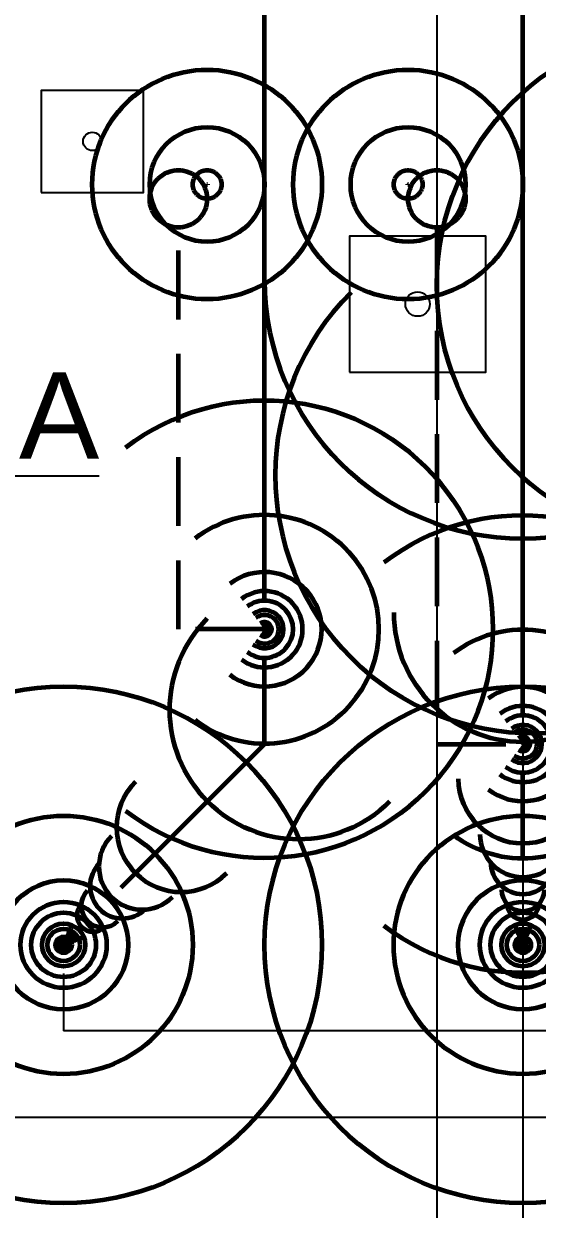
# Model space of a CAD drawing. Extents: x -3956 to 1666, y -2601 to 1886.
# Drawn here: x -2162.2 to -2108.5, y 490.1 to 614.1 of the extents above; entities that cross this region are included whole.
import ezdxf

# ---------------------------------------------------------------- set-up
doc = ezdxf.new("R2010")
doc.units = 0
doc.header["$LTSCALE"] = 36
doc.header["$MEASUREMENT"] = 0
doc.linetypes.add('VENT', pattern=[0.30000000000000004, 0.2, -0.1])
for name, color, linetype in [('G-ANNO-TEXT', 70, 'Continuous'), ('P-GD-N', 3, 'Continuous'), ('P-GD-N @ 128', 3, 'Continuous'), ('P-GD-N @ 96', 3, 'Continuous'), ('P-TP-N', 4, 'Continuous'), ('P-TP-N @ 768', 4, 'Continuous')]:
    doc.layers.add(name, color=color, linetype=linetype)
for name, color, linetype, lineweight in [('P-SAN-N', 6, 'Continuous', 60), ('P-SAN-N @ 1 (1)', 6, 'Continuous', 60), ('P-SAN-N @ 1 (2)', 6, 'Continuous', 60), ('P-SAN-N @ 12', 6, 'Continuous', 60), ('P-SAN-N @ 128', 6, 'Continuous', 60), ('P-SAN-N @ 16', 6, 'Continuous', 60), ('P-SAN-N @ 192', 6, 'Continuous', 60), ('P-SAN-N @ 2', 6, 'Continuous', 60), ('P-SAN-N @ 24', 6, 'Continuous', 60), ('P-SAN-N @ 384', 6, 'Continuous', 60), ('P-SAN-N @ 4', 6, 'Continuous', 60), ('P-SAN-N @ 48', 6, 'Continuous', 60), ('P-SAN-N @ 64', 6, 'Continuous', 60), ('P-SAN-N @ 768', 6, 'Continuous', 60), ('P-SAN-N @ 8', 6, 'Continuous', 60), ('P-SAN-N @ 96', 6, 'Continuous', 60), ('P-SANV-N', 5, 'VENT', 60), ('P-SANV-N @ 1 (1)', 5, 'VENT', 60), ('P-SANV-N @ 192', 5, 'VENT', 60), ('P-SANV-N @ 384', 5, 'VENT', 60), ('P-SANV-N @ 48', 5, 'VENT', 60), ('P-SANV-N @ 96', 5, 'VENT', 60)]:
    doc.layers.add(name, color=color, linetype=linetype, lineweight=lineweight)
doc.styles.add('Arial', font='arial.ttf')

# ---------------------------------------------------------------- blocks, each defined once
blk = doc.blocks.new('*U20')
at = {"linetype": 'Continuous'}
blk.add_circle((0, 0), 0.03515625, dxfattribs=at)
blk.add_arc((0.09046299364832541, 2.556089733746285e-18), 0.03515625, 90, 270, dxfattribs=at)
blk = doc.blocks.new('*U1657')
at = {"layer": 'P-SAN-N @ 1 (1)', "rotation": 45}
blk.add_blockref('*U20', (-2092.000000014937, 586.7428015229962), dxfattribs=at)
at = {"layer": 'P-SAN-N @ 1 (2)', "rotation": 45}
blk.add_blockref('*U20', (-2092.000000014937, 586.7428015229962), dxfattribs=at)
at = {"layer": 'P-SAN-N @ 12', "xscale": 12, "yscale": 12, "zscale": 12, "rotation": 44.99999999999999}
blk.add_blockref('*U20', (-2092.000000014937, 586.7428015229962), dxfattribs=at)
at = {"layer": 'P-SAN-N @ 128', "xscale": 128, "yscale": 128, "zscale": 128, "rotation": 45}
blk.add_blockref('*U20', (-2092.000000014937, 586.7428015229962), dxfattribs=at)
at = {"layer": 'P-SAN-N @ 16', "xscale": 16, "yscale": 16, "zscale": 16, "rotation": 45}
blk.add_blockref('*U20', (-2092.000000014937, 586.7428015229962), dxfattribs=at)
at = {"layer": 'P-SAN-N @ 192', "xscale": 192, "yscale": 192, "zscale": 192, "rotation": 44.99999999999999}
blk.add_blockref('*U20', (-2092.000000014937, 586.7428015229962), dxfattribs=at)
at = {"layer": 'P-SAN-N @ 2', "xscale": 2, "yscale": 2, "zscale": 2, "rotation": 45}
blk.add_blockref('*U20', (-2092.000000014937, 586.7428015229962), dxfattribs=at)
at = {"layer": 'P-SAN-N @ 24', "xscale": 24, "yscale": 24, "zscale": 24, "rotation": 44.99999999999999}
blk.add_blockref('*U20', (-2092.000000014937, 586.7428015229962), dxfattribs=at)
at = {"layer": 'P-SAN-N @ 384', "xscale": 384, "yscale": 384, "zscale": 384, "rotation": 44.99999999999999}
blk.add_blockref('*U20', (-2092.000000014937, 586.7428015229962), dxfattribs=at)
at = {"layer": 'P-SAN-N @ 4', "xscale": 4, "yscale": 4, "zscale": 4, "rotation": 45}
blk.add_blockref('*U20', (-2092.000000014937, 586.7428015229962), dxfattribs=at)
at = {"layer": 'P-SAN-N @ 48', "xscale": 48, "yscale": 48, "zscale": 48, "rotation": 44.99999999999999}
blk.add_blockref('*U20', (-2092.000000014937, 586.7428015229962), dxfattribs=at)
at = {"layer": 'P-SAN-N @ 64', "xscale": 64, "yscale": 64, "zscale": 64, "rotation": 45}
blk.add_blockref('*U20', (-2092.000000014937, 586.7428015229962), dxfattribs=at)
at = {"layer": 'P-SAN-N @ 768', "xscale": 768, "yscale": 768, "zscale": 768, "rotation": 44.99999999999999}
blk.add_blockref('*U20', (-2092.000000014937, 586.7428015229962), dxfattribs=at)
at = {"layer": 'P-SAN-N @ 8', "xscale": 8, "yscale": 8, "zscale": 8, "rotation": 45}
blk.add_blockref('*U20', (-2092.000000014937, 586.7428015229962), dxfattribs=at)
at = {"layer": 'P-SAN-N @ 96', "xscale": 96, "yscale": 96, "zscale": 96, "rotation": 44.99999999999999}
blk.add_blockref('*U20', (-2092.000000014937, 586.7428015229962), dxfattribs=at)
blk = doc.blocks.new('*U66')
at = {"layer": 'DEFPOINTS'}
blk.add_lwpolyline([(-0.125, -0.0625), (0.125, -0.0625), (0.125, 0.0625), (-0.125, 0.0625)], close=True, dxfattribs=at)
blk = doc.blocks.new('*U1801')
at = {"layer": 'P-TP-N @ 768', "linetype": 'ByBlock', "lineweight": -2, "xscale": 768, "yscale": 768, "zscale": 768, "rotation": 90}
blk.add_blockref('*U66', (-2062.000000014937, 544.7428015229962), dxfattribs=at)
blk = doc.blocks.new('*U1802')
at = {"layer": 'P-TP-N @ 768', "linetype": 'ByBlock', "lineweight": -2, "xscale": 768, "yscale": 768, "zscale": 768, "rotation": 90}
blk.add_blockref('*U66', (-2071.000000014937, 544.7428015229962), dxfattribs=at)
blk = doc.blocks.new('*U17')
at = {"linetype": 'Continuous'}
blk.add_lwpolyline([(-0.05555774199920424, -0.05555774199920421), (0.05555774199920421, -0.05555774199920424), (0.05555774199920425, 0.05555774199920421), (-0.05555774199920416, 0.05555774199920427)], close=True, dxfattribs=at)
at = {"color": 7, "linetype": 'Continuous'}
blk.add_circle((0, 0), 0.01, dxfattribs=at)
blk = doc.blocks.new('*U1844')
at = {"layer": 'P-GD-N @ 128', "xscale": 128, "yscale": 128, "zscale": 128}
blk.add_blockref('*U17', (-2121.000000014937, 584.7428015229966), dxfattribs=at)
at = {"layer": 'P-GD-N @ 96', "xscale": 96, "yscale": 96, "zscale": 96}
blk.add_blockref('*U17', (-2155.000000014937, 601.7428015229962), dxfattribs=at)
blk = doc.blocks.new('*U7')
blk.add_circle((0, 0), 0.03125)
blk = doc.blocks.new('*U1889')
at = {"layer": 'P-SANV-N @ 1 (1)'}
blk.add_blockref('*U7', (-2143.000000014937, 597.2428015229962), dxfattribs=at)
at = {"layer": 'P-SANV-N @ 192', "xscale": 192, "yscale": 192, "zscale": 192}
blk.add_blockref('*U7', (-2143.000000014937, 597.2428015229962), dxfattribs=at)
at = {"layer": 'P-SANV-N @ 384', "xscale": 384, "yscale": 384, "zscale": 384}
blk.add_blockref('*U7', (-2143.000000014937, 597.2428015229962), dxfattribs=at)
at = {"layer": 'P-SANV-N @ 48', "xscale": 48, "yscale": 48, "zscale": 48}
blk.add_blockref('*U7', (-2143.000000014937, 597.2428015229962), dxfattribs=at)
at = {"layer": 'P-SANV-N @ 96', "xscale": 96, "yscale": 96, "zscale": 96}
blk.add_blockref('*U7', (-2146.000000014937, 595.7428015229962), dxfattribs=at)
blk = doc.blocks.new('*U1890')
at = {"layer": 'P-SANV-N @ 1 (1)'}
blk.add_blockref('*U7', (-2122.000000014937, 597.2428015229962), dxfattribs=at)
at = {"layer": 'P-SANV-N @ 192', "xscale": 192, "yscale": 192, "zscale": 192}
blk.add_blockref('*U7', (-2122.000000014937, 597.2428015229962), dxfattribs=at)
at = {"layer": 'P-SANV-N @ 384', "xscale": 384, "yscale": 384, "zscale": 384}
blk.add_blockref('*U7', (-2122.000000014937, 597.2428015229962), dxfattribs=at)
at = {"layer": 'P-SANV-N @ 48', "xscale": 48, "yscale": 48, "zscale": 48}
blk.add_blockref('*U7', (-2122.000000014937, 597.2428015229962), dxfattribs=at)
at = {"layer": 'P-SANV-N @ 96', "xscale": 96, "yscale": 96, "zscale": 96}
blk.add_blockref('*U7', (-2119.000000014937, 595.7428015229962), dxfattribs=at)
blk = doc.blocks.new('*U1891')
at = {"layer": 'P-SAN-N @ 1 (1)', "rotation": 90}
blk.add_blockref('*U20', (-2110.000000014937, 517.7428015229962), dxfattribs=at)
at = {"layer": 'P-SAN-N @ 1 (2)', "rotation": 90}
blk.add_blockref('*U20', (-2110.000000014937, 517.7428015229962), dxfattribs=at)
at = {"layer": 'P-SAN-N @ 12', "xscale": 12, "yscale": 12, "zscale": 12, "rotation": 90}
blk.add_blockref('*U20', (-2110.000000014937, 517.7428015229962), dxfattribs=at)
at = {"layer": 'P-SAN-N @ 128', "xscale": 128, "yscale": 128, "zscale": 128, "rotation": 90}
blk.add_blockref('*U20', (-2110.000000014937, 517.7428015229962), dxfattribs=at)
at = {"layer": 'P-SAN-N @ 16', "xscale": 16, "yscale": 16, "zscale": 16, "rotation": 90}
blk.add_blockref('*U20', (-2110.000000014937, 517.7428015229962), dxfattribs=at)
at = {"layer": 'P-SAN-N @ 192', "xscale": 192, "yscale": 192, "zscale": 192, "rotation": 90}
blk.add_blockref('*U20', (-2110.000000014937, 517.7428015229962), dxfattribs=at)
at = {"layer": 'P-SAN-N @ 2', "xscale": 2, "yscale": 2, "zscale": 2, "rotation": 90}
blk.add_blockref('*U20', (-2110.000000014937, 517.7428015229962), dxfattribs=at)
at = {"layer": 'P-SAN-N @ 24', "xscale": 24, "yscale": 24, "zscale": 24, "rotation": 90}
blk.add_blockref('*U20', (-2110.000000014937, 517.7428015229962), dxfattribs=at)
at = {"layer": 'P-SAN-N @ 384', "xscale": 384, "yscale": 384, "zscale": 384, "rotation": 90}
blk.add_blockref('*U20', (-2110.000000014937, 517.7428015229962), dxfattribs=at)
at = {"layer": 'P-SAN-N @ 4', "xscale": 4, "yscale": 4, "zscale": 4, "rotation": 90}
blk.add_blockref('*U20', (-2110.000000014937, 517.7428015229962), dxfattribs=at)
at = {"layer": 'P-SAN-N @ 48', "xscale": 48, "yscale": 48, "zscale": 48, "rotation": 90}
blk.add_blockref('*U20', (-2110.000000014937, 517.7428015229962), dxfattribs=at)
at = {"layer": 'P-SAN-N @ 64', "xscale": 64, "yscale": 64, "zscale": 64, "rotation": 90}
blk.add_blockref('*U20', (-2110.000000014937, 517.7428015229962), dxfattribs=at)
at = {"layer": 'P-SAN-N @ 768', "xscale": 768, "yscale": 768, "zscale": 768, "rotation": 90}
blk.add_blockref('*U20', (-2110.000000014937, 517.7428015229962), dxfattribs=at)
at = {"layer": 'P-SAN-N @ 8', "xscale": 8, "yscale": 8, "zscale": 8, "rotation": 90}
blk.add_blockref('*U20', (-2110.000000014937, 517.7428015229962), dxfattribs=at)
at = {"layer": 'P-SAN-N @ 96', "xscale": 96, "yscale": 96, "zscale": 96, "rotation": 90}
blk.add_blockref('*U20', (-2110.000000014937, 517.7428015229962), dxfattribs=at)
blk = doc.blocks.new('*U1892')
at = {"layer": 'P-SAN-N @ 1 (1)', "rotation": 45}
blk.add_blockref('*U20', (-2158.000000014937, 517.7428015229962), dxfattribs=at)
at = {"layer": 'P-SAN-N @ 1 (2)', "rotation": 45}
blk.add_blockref('*U20', (-2158.000000014937, 517.7428015229962), dxfattribs=at)
at = {"layer": 'P-SAN-N @ 12', "xscale": 12, "yscale": 12, "zscale": 12, "rotation": 44.99999999999999}
blk.add_blockref('*U20', (-2158.000000014937, 517.7428015229962), dxfattribs=at)
at = {"layer": 'P-SAN-N @ 128', "xscale": 128, "yscale": 128, "zscale": 128, "rotation": 45}
blk.add_blockref('*U20', (-2158.000000014937, 517.7428015229962), dxfattribs=at)
at = {"layer": 'P-SAN-N @ 16', "xscale": 16, "yscale": 16, "zscale": 16, "rotation": 45}
blk.add_blockref('*U20', (-2158.000000014937, 517.7428015229962), dxfattribs=at)
at = {"layer": 'P-SAN-N @ 192', "xscale": 192, "yscale": 192, "zscale": 192, "rotation": 44.99999999999999}
blk.add_blockref('*U20', (-2158.000000014937, 517.7428015229962), dxfattribs=at)
at = {"layer": 'P-SAN-N @ 2', "xscale": 2, "yscale": 2, "zscale": 2, "rotation": 45}
blk.add_blockref('*U20', (-2158.000000014937, 517.7428015229962), dxfattribs=at)
at = {"layer": 'P-SAN-N @ 24', "xscale": 24, "yscale": 24, "zscale": 24, "rotation": 44.99999999999999}
blk.add_blockref('*U20', (-2158.000000014937, 517.7428015229962), dxfattribs=at)
at = {"layer": 'P-SAN-N @ 384', "xscale": 384, "yscale": 384, "zscale": 384, "rotation": 44.99999999999999}
blk.add_blockref('*U20', (-2158.000000014937, 517.7428015229962), dxfattribs=at)
at = {"layer": 'P-SAN-N @ 4', "xscale": 4, "yscale": 4, "zscale": 4, "rotation": 45}
blk.add_blockref('*U20', (-2158.000000014937, 517.7428015229962), dxfattribs=at)
at = {"layer": 'P-SAN-N @ 48', "xscale": 48, "yscale": 48, "zscale": 48, "rotation": 44.99999999999999}
blk.add_blockref('*U20', (-2158.000000014937, 517.7428015229962), dxfattribs=at)
at = {"layer": 'P-SAN-N @ 64', "xscale": 64, "yscale": 64, "zscale": 64, "rotation": 45}
blk.add_blockref('*U20', (-2158.000000014937, 517.7428015229962), dxfattribs=at)
at = {"layer": 'P-SAN-N @ 768', "xscale": 768, "yscale": 768, "zscale": 768, "rotation": 44.99999999999999}
blk.add_blockref('*U20', (-2158.000000014937, 517.7428015229962), dxfattribs=at)
at = {"layer": 'P-SAN-N @ 8', "xscale": 8, "yscale": 8, "zscale": 8, "rotation": 45}
blk.add_blockref('*U20', (-2158.000000014937, 517.7428015229962), dxfattribs=at)
at = {"layer": 'P-SAN-N @ 96', "xscale": 96, "yscale": 96, "zscale": 96, "rotation": 44.99999999999999}
blk.add_blockref('*U20', (-2158.000000014937, 517.7428015229962), dxfattribs=at)
blk = doc.blocks.new('*U13')
at = {"linetype": 'Continuous'}
blk.add_arc((0, 0), 0.03111555437015312, 232.5669694738212, 127.4330305261797, dxfattribs=at)
blk = doc.blocks.new('*U1893')
at = {"layer": 'P-SAN-N @ 1 (1)'}
blk.add_blockref('*U13', (-2137.000000014937, 550.7428015229962), dxfattribs=at)
at = {"layer": 'P-SAN-N @ 1 (2)'}
blk.add_blockref('*U13', (-2137.000000014937, 550.7428015229962), dxfattribs=at)
at = {"layer": 'P-SAN-N @ 12', "xscale": 12, "yscale": 12, "zscale": 12}
blk.add_blockref('*U13', (-2137.000000014937, 550.7428015229962), dxfattribs=at)
at = {"layer": 'P-SAN-N @ 128', "xscale": 128, "yscale": 128, "zscale": 128}
blk.add_blockref('*U13', (-2137.000000014937, 550.7428015229962), dxfattribs=at)
at = {"layer": 'P-SAN-N @ 16', "xscale": 16, "yscale": 16, "zscale": 16}
blk.add_blockref('*U13', (-2137.000000014937, 550.7428015229962), dxfattribs=at)
at = {"layer": 'P-SAN-N @ 192', "xscale": 192, "yscale": 192, "zscale": 192}
blk.add_blockref('*U13', (-2137.000000014937, 550.7428015229962), dxfattribs=at)
at = {"layer": 'P-SAN-N @ 2', "xscale": 2, "yscale": 2, "zscale": 2}
blk.add_blockref('*U13', (-2137.000000014937, 550.7428015229962), dxfattribs=at)
at = {"layer": 'P-SAN-N @ 24', "xscale": 24, "yscale": 24, "zscale": 24}
blk.add_blockref('*U13', (-2137.000000014937, 550.7428015229962), dxfattribs=at)
at = {"layer": 'P-SAN-N @ 384', "xscale": 384, "yscale": 384, "zscale": 384}
blk.add_blockref('*U13', (-2137.000000014937, 550.7428015229962), dxfattribs=at)
at = {"layer": 'P-SAN-N @ 4', "xscale": 4, "yscale": 4, "zscale": 4}
blk.add_blockref('*U13', (-2137.000000014937, 550.7428015229962), dxfattribs=at)
at = {"layer": 'P-SAN-N @ 48', "xscale": 48, "yscale": 48, "zscale": 48}
blk.add_blockref('*U13', (-2137.000000014937, 550.7428015229962), dxfattribs=at)
at = {"layer": 'P-SAN-N @ 64', "xscale": 64, "yscale": 64, "zscale": 64}
blk.add_blockref('*U13', (-2137.000000014937, 550.7428015229962), dxfattribs=at)
at = {"layer": 'P-SAN-N @ 768', "xscale": 768, "yscale": 768, "zscale": 768}
blk.add_blockref('*U13', (-2137.000000014937, 550.7428015229962), dxfattribs=at)
at = {"layer": 'P-SAN-N @ 8', "xscale": 8, "yscale": 8, "zscale": 8}
blk.add_blockref('*U13', (-2137.000000014937, 550.7428015229962), dxfattribs=at)
at = {"layer": 'P-SAN-N @ 96', "xscale": 96, "yscale": 96, "zscale": 96}
blk.add_blockref('*U13', (-2137.000000014937, 550.7428015229962), dxfattribs=at)
blk = doc.blocks.new('*U1894')
at = {"layer": 'P-SAN-N @ 1 (1)'}
blk.add_blockref('*U13', (-2110.000000014937, 538.7428015229962), dxfattribs=at)
at = {"layer": 'P-SAN-N @ 1 (2)'}
blk.add_blockref('*U13', (-2110.000000014937, 538.7428015229962), dxfattribs=at)
at = {"layer": 'P-SAN-N @ 12', "xscale": 12, "yscale": 12, "zscale": 12}
blk.add_blockref('*U13', (-2110.000000014937, 538.7428015229962), dxfattribs=at)
at = {"layer": 'P-SAN-N @ 128', "xscale": 128, "yscale": 128, "zscale": 128}
blk.add_blockref('*U13', (-2110.000000014937, 538.7428015229962), dxfattribs=at)
at = {"layer": 'P-SAN-N @ 16', "xscale": 16, "yscale": 16, "zscale": 16}
blk.add_blockref('*U13', (-2110.000000014937, 538.7428015229962), dxfattribs=at)
at = {"layer": 'P-SAN-N @ 192', "xscale": 192, "yscale": 192, "zscale": 192}
blk.add_blockref('*U13', (-2110.000000014937, 538.7428015229962), dxfattribs=at)
at = {"layer": 'P-SAN-N @ 2', "xscale": 2, "yscale": 2, "zscale": 2}
blk.add_blockref('*U13', (-2110.000000014937, 538.7428015229962), dxfattribs=at)
at = {"layer": 'P-SAN-N @ 24', "xscale": 24, "yscale": 24, "zscale": 24}
blk.add_blockref('*U13', (-2110.000000014937, 538.7428015229962), dxfattribs=at)
at = {"layer": 'P-SAN-N @ 384', "xscale": 384, "yscale": 384, "zscale": 384}
blk.add_blockref('*U13', (-2110.000000014937, 538.7428015229962), dxfattribs=at)
at = {"layer": 'P-SAN-N @ 4', "xscale": 4, "yscale": 4, "zscale": 4}
blk.add_blockref('*U13', (-2110.000000014937, 538.7428015229962), dxfattribs=at)
at = {"layer": 'P-SAN-N @ 48', "xscale": 48, "yscale": 48, "zscale": 48}
blk.add_blockref('*U13', (-2110.000000014937, 538.7428015229962), dxfattribs=at)
at = {"layer": 'P-SAN-N @ 64', "xscale": 64, "yscale": 64, "zscale": 64}
blk.add_blockref('*U13', (-2110.000000014937, 538.7428015229962), dxfattribs=at)
at = {"layer": 'P-SAN-N @ 768', "xscale": 768, "yscale": 768, "zscale": 768}
blk.add_blockref('*U13', (-2110.000000014937, 538.7428015229962), dxfattribs=at)
at = {"layer": 'P-SAN-N @ 8', "xscale": 8, "yscale": 8, "zscale": 8}
blk.add_blockref('*U13', (-2110.000000014937, 538.7428015229962), dxfattribs=at)
at = {"layer": 'P-SAN-N @ 96', "xscale": 96, "yscale": 96, "zscale": 96}
blk.add_blockref('*U13', (-2110.000000014937, 538.7428015229962), dxfattribs=at)

msp = doc.modelspace()

# ---------------------------------------------------------------- linework, layer by layer
at = {"layer": 'P-SAN-N'}
for p, q in [((-2137.000000014937, 553.7428015229962), (-2137.000000014937, 625.7428015229962)), ((-2110.000000014937, 541.7428015229962), (-2110.000000014937, 625.7428015229962)), ((-2137.000000014937, 538.7428015229962), (-2137.000000014937, 547.7428015229962)), ((-2152.000000014937, 523.7428015229962), (-2137.000000014937, 538.7428015229962)), ((-2110.000000014937, 526.7428015229962), (-2110.000000014937, 535.7428015229962))]:
    msp.add_line(p, q, dxfattribs=at)
at = {"layer": 'P-SANV-N'}
for p, q in [((-2146.000000014937, 550.7428015229962), (-2146.000000014937, 592.7428015229962)), ((-2119.000000014937, 592.7428015229962), (-2119.000000014937, 538.7428015229962)), ((-2137.000000014937, 550.7428015229962), (-2146.000000014937, 550.7428015229962)), ((-2119.000000014937, 538.7428015229962), (-2110.000000014937, 538.7428015229962))]:
    msp.add_line(p, q, dxfattribs=at)
at = {"layer": 'P-TP-N'}
for p, q in [((-2158.000000014937, 514.7428015229962), (-2158.000000014937, 508.7428015229962)), ((-2062.000000014937, 508.7428015229962), (-2158.000000014937, 508.7428015229962)), ((-2272.000000014937, 499.7428015229962), (-2053.000000014937, 499.7428015229962))]:
    msp.add_line(p, q, dxfattribs=at)

# ---------------------------------------------------------------- block references
at = {"layer": 'P-GD-N'}
msp.add_blockref('*U1844', (0, 0), dxfattribs=at)
at = {"layer": 'P-SAN-N'}
for name in ['*U1657', '*U1891', '*U1892', '*U1893', '*U1894']:
    msp.add_blockref(name, (0, 0), dxfattribs=at)
at = {"layer": 'P-SANV-N'}
for name in ['*U1889', '*U1890']:
    msp.add_blockref(name, (0, 0), dxfattribs=at)
at = {"layer": 'P-TP-N'}
for name in ['*U1802', '*U1801']:
    msp.add_blockref(name, (0, 0), dxfattribs=at)

# ---------------------------------------------------------------- texts
at = {"layer": 'G-ANNO-TEXT', "style": 'Arial'}
msp.add_text('%%U4"GD-A', height=9, dxfattribs=at).set_placement((-2197.159618023122, 568.589322668972))

doc.saveas('drawing.dxf')
